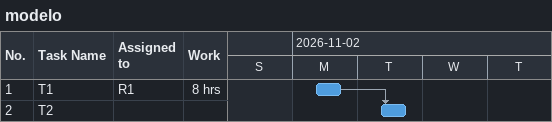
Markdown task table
modelo

| ID | Task | Start | Finish | Predecessors | Resources | Work (h) |
|---|---|---|---|---|---|---|
| 1 | T1 | 2026-11-02 | 2026-11-02 |  | R1 | 8 |
| 2 | T2 | 2026-11-03 | 2026-11-03 | 1 |  |  |
